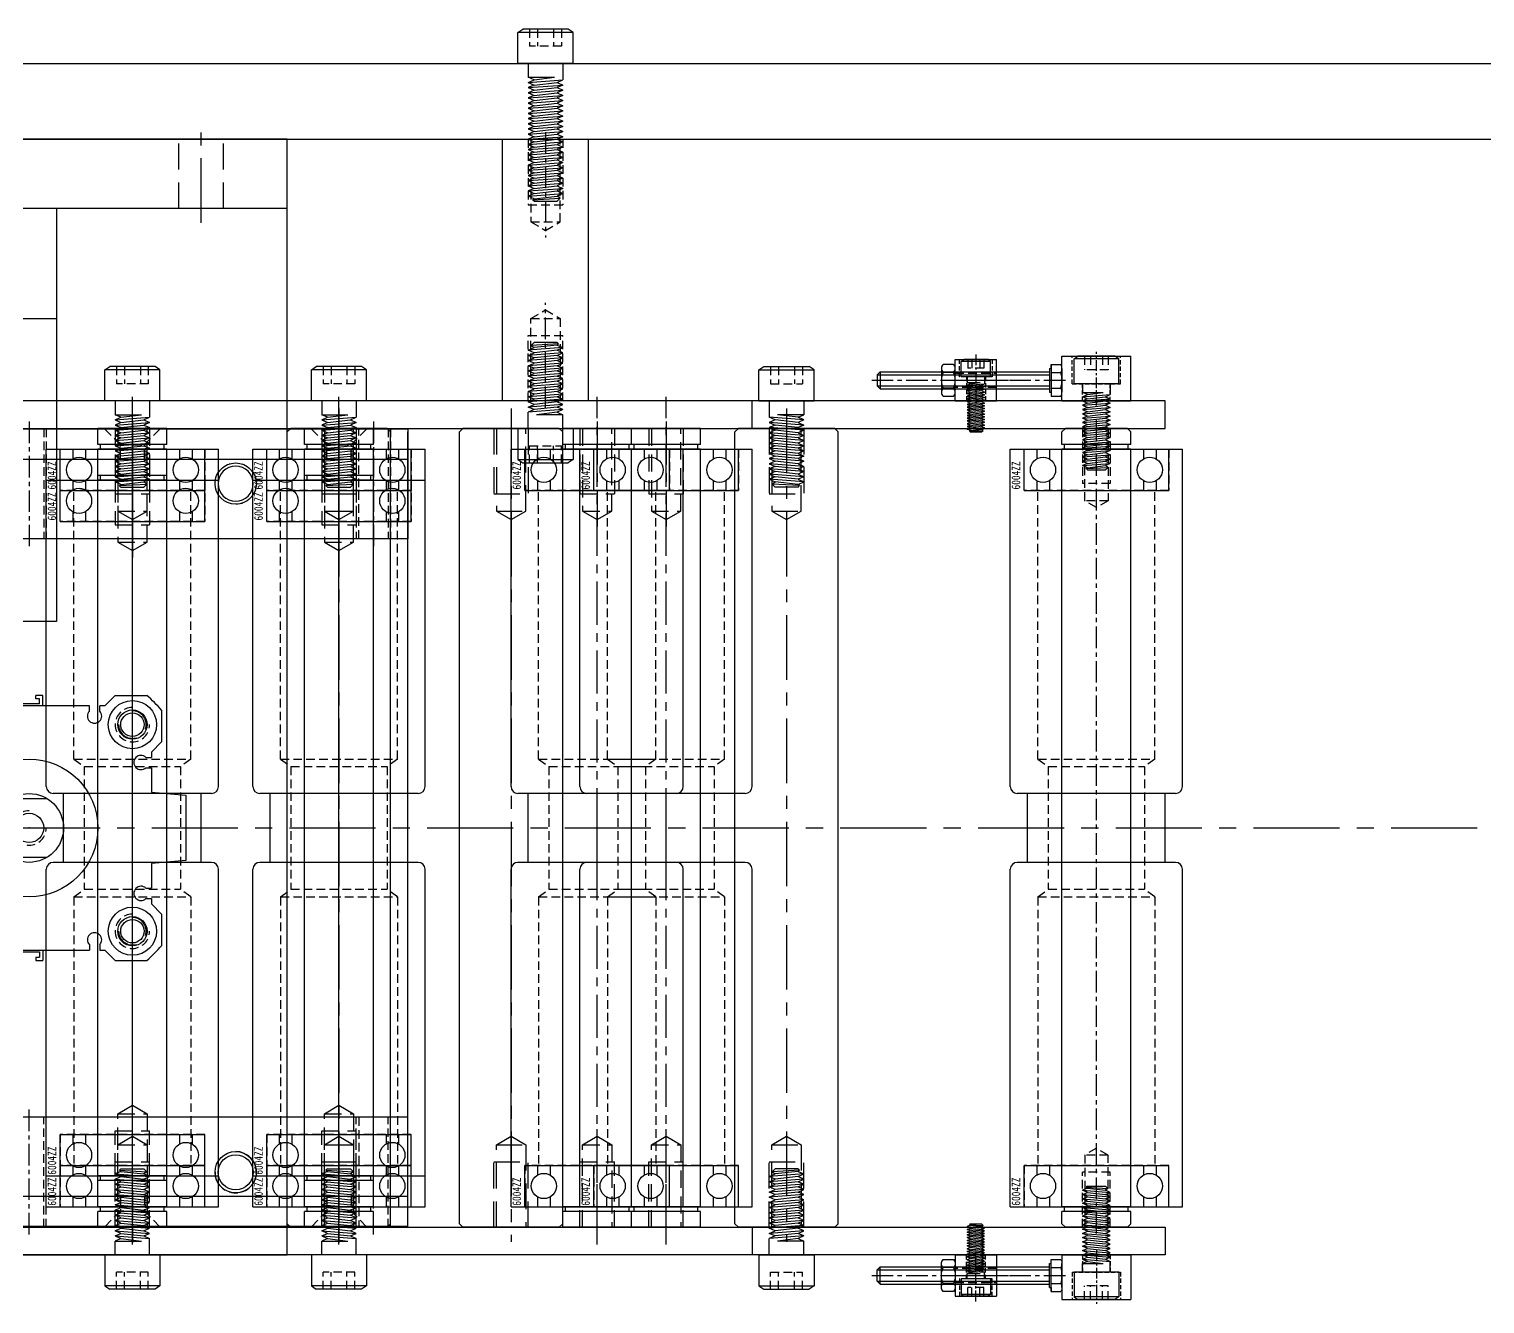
# Model space of a CAD drawing. Extents: x -1323 to 2728, y -2082 to -314.
# Drawn here: x 1441.9 to 1864.7, y -796.8 to -426.5 of the extents above; entities that cross this region are included whole.
import ezdxf

# ---------------------------------------------------------------- set-up
doc = ezdxf.new("R2010")
doc.units = 0
doc.header["$LTSCALE"] = 5
doc.header["$MEASUREMENT"] = 0
doc.linetypes.add('CENTER', pattern=[2, 1.25, -0.25, 0.25, -0.25])
doc.linetypes.add('DASHED', pattern=[0.75, 0.5, -0.25])
for name, color, linetype in [('BLOCK', 5, 'CONTINUOUS'), ('CENTER', 1, 'CENTER'), ('DASHED', 2, 'DASHED'), ('DIM', 1, 'CONTINUOUS'), ('EXHAUST_AIR', 2, 'CONTINUOUS'), ('MAIN', 3, 'CONTINUOUS'), ('TEMP', 150, 'CONTINUOUS'), ('圖層1', 7, 'CONTINUOUS')]:
    doc.layers.add(name, color=color, linetype=linetype)
doc.styles.add('AAA', font='TXT')

# ---------------------------------------------------------------- blocks, each defined once
blk = doc.blocks.new('0504-0')
at = {"layer": 'DASHED', "color": 0}
for p, q in [((-21, -12), (-21, 0)), ((21, 0), (21, -12)), ((21, -12), (-21, -12)), ((-17, -90), (-17, -12)), ((17, -90), (17, -12)), ((-17, -90), (17, -90)), ((-17, -90), (-14, -92.18)), ((-14, -92.18), (14, -92.18)), ((-14, -92.18), (-14, -127.82)), ((17, -90), (14, -92.18)), ((14, -92.18), (14, -127.82)), ((-17, -130), (-14, -127.82)), ((-17, -130), (17, -130)), ((-17, -130), (-17, -208)), ((-14, -127.82), (14, -127.82)), ((17, -130), (14, -127.82)), ((17, -130), (17, -208)), ((21, -208), (-21, -208)), ((-21, -208), (-21, -220)), ((21, -220), (21, -208))]:
    blk.add_line(p, q, dxfattribs=at)
at = {"layer": 'MAIN', "color": 0}
for p, q in [((-25, 0), (25, 0)), ((-25, -98), (-25, 0)), ((25, -98), (25, 0)), ((-20, -120), (-20, -100)), ((20, -120), (20, -100)), ((-25, -220), (-25, -122)), ((25, -220), (25, -122)), ((-25, -220), (25, -220))]:
    blk.add_line(p, q, dxfattribs=at)
for centre, start, end in [((-23, -98), 180, 270), ((23, -98), 270, 0), ((-23, -122), 90, 180), ((23, -122), 360, 90)]:
    blk.add_arc(centre, 2, start, end, dxfattribs=at)
at = {"layer": 'TEMP', "color": 0}
for p, q in [((23, -100), (-23, -100)), ((23, -120), (-23, -120))]:
    blk.add_line(p, q, dxfattribs=at)
blk = doc.blocks.new('0503-0')
at = {"layer": 'MAIN', "color": 0, "linetype": 'CENTER', "ltscale": 2}
for p, q in [((0, -236.97), (0, 9.17)), ((0, 2.04), (0, -28.49)), ((0, -234.04), (0, -203.51))]:
    blk.add_line(p, q, dxfattribs=at)
at = {"layer": 'MAIN', "color": 0, "linetype": 'Continuous', "ltscale": 2}
for p, q in [((10, 0), (-10, 0)), ((10, -4.6), (10, 0)), ((-10, -4.6), (-10, 0)), ((10, -4.6), (-10, -4.6)), ((-10, -226), (-10, -6)), ((10, -6), (-10, -6)), ((-9.25, -6), (-9.25, -4.6)), ((9.25, -6), (9.25, -4.6)), ((10, -226), (10, -6)), ((10, -226), (-10, -226)), ((-10, -232), (-10, -227.4)), ((10, -227.4), (-10, -227.4)), ((-9.25, -227.4), (-9.25, -226)), ((9.25, -227.4), (9.25, -226)), ((10, -232), (10, -227.4)), ((10, -232), (-10, -232))]:
    blk.add_line(p, q, dxfattribs=at)
at = {"layer": 'MAIN', "color": 0, "linetype": 'DASHED', "ltscale": 2}
for p, q in [((-5, 0), (-5, -19)), ((-4.25, 0), (-4.25, -24)), ((4.25, -24), (4.25, 0)), ((5, 0), (5, -19)), ((-5, -19), (5, -19)), ((-4.25, -24), (4.25, -24)), ((-4.25, -24), (0, -26.45)), ((0, -26.45), (4.25, -24)), ((-4.25, -208), (0, -205.55)), ((0, -205.55), (4.25, -208)), ((-4.25, -232), (-4.25, -208)), ((-4.25, -208), (4.25, -208)), ((4.25, -208), (4.25, -232)), ((-5, -232), (-5, -213)), ((-5, -213), (5, -213)), ((5, -232), (5, -213))]:
    blk.add_line(p, q, dxfattribs=at)
blk = doc.blocks.new('6004')
at = {"layer": 'MAIN', "color": 0}
for p, q in [((-0.000049, 21), (11.999951, 21)), ((2.824512, 17.333325), (-0.000049, 17.333325)), ((0, 21), (0, -21)), ((11.999951, 17.333325), (9.175397, 17.333325)), ((11.999951, 21), (11.999951, -21)), ((2.824561, 13.66665), (-0.000049, 13.66665)), ((11.999951, 13.66665), (9.175397, 13.66665)), ((0, 10), (11.999951, 10)), ((0, -10), (11.999951, -10)), ((2.824561, -13.666675), (-0.000049, -13.666675)), ((11.999951, -13.666675), (9.175397, -13.666675)), ((2.824512, -17.333356), (-0.000049, -17.333356)), ((-0.000049, -21), (11.999951, -21)), ((11.999951, -17.333356), (9.175397, -17.333356))]:
    blk.add_line(p, q, dxfattribs=at)
for centre in [(5.999951, 15.5), (5.999951, -15.5)]:
    blk.add_circle(centre, 3.66667, dxfattribs=at)
at = {"layer": 'MAIN', "color": 0, "width": 0.8}
blk.add_text('6004ZZ', height=2.5, dxfattribs=at).set_placement((0.290601, 22.129346))
blk = doc.blocks.new('M10X25A')
at = {"layer": 'BLOCK', "color": 0, "linetype": 'Continuous'}
for p, q in [((-8, 9), (-6.59, 10)), ((8, 9), (-8, 9)), ((-8, 0), (-8, 9)), ((6.59, 10), (-6.59, 10)), ((8, 9), (6.59, 10)), ((8, 0), (8, 9)), ((8, 0), (-8, 0)), ((-5, 0), (-5, -4)), ((5, 0), (5, -4.75)), ((-3.35, -4.75), (-5, -4)), ((-5, -4), (2.6, -4)), ((-3.35, -4.75), (2.6, -4)), ((-5, -5.5), (5, -4.75)), ((-5, -5.5), (-3.35, -4.75)), ((-5, -5.5), (-3.35, -6.25)), ((-5, -7), (5, -6.25)), ((-3.35, -6.25), (-5, -7)), ((-5, -7), (-3.35, -7.75)), ((-5, -8.5), (5, -7.75)), ((-3.35, -7.75), (-5, -8.5)), ((-3.35, -6.25), (3.35, -5.5)), ((-3.35, -7.75), (3.35, -7)), ((3.35, -5.5), (5, -4.75)), ((3.35, -5.5), (5, -6.25)), ((5, -6.25), (3.35, -7)), ((3.35, -7), (5, -7.75)), ((5, -7.75), (3.35, -8.5)), ((-5, -8.5), (-3.35, -9.25)), ((-5, -10), (5, -9.25)), ((-3.35, -9.25), (-5, -10)), ((-5, -10), (-3.35, -10.75)), ((-5, -11.5), (5, -10.75)), ((-3.35, -10.75), (-5, -11.5)), ((-5, -11.5), (-3.35, -12.25)), ((-5, -13), (5, -12.25)), ((-3.35, -12.25), (-5, -13)), ((-3.35, -9.25), (3.35, -8.5)), ((-3.35, -10.75), (3.35, -10)), ((-3.35, -12.25), (3.35, -11.5)), ((3.35, -8.5), (5, -9.25)), ((5, -9.25), (3.35, -10)), ((3.35, -10), (5, -10.75)), ((5, -10.75), (3.35, -11.5)), ((3.35, -11.5), (5, -12.25)), ((5, -12.25), (3.35, -13)), ((-5, -13), (-3.35, -13.75)), ((-5, -14.5), (5, -13.75)), ((-3.35, -13.75), (-5, -14.5)), ((-5, -14.5), (-3.35, -15.25)), ((-5, -16), (5, -15.25)), ((-3.35, -15.25), (-5, -16)), ((-5, -16), (-3.35, -16.75)), ((-3.35, -16.75), (-5, -17.5)), ((-5, -17.5), (5, -16.75)), ((-3.35, -13.75), (3.35, -13)), ((-3.35, -15.25), (3.35, -14.5)), ((-3.35, -16.75), (3.35, -16)), ((3.35, -13), (5, -13.75)), ((5, -13.75), (3.35, -14.5)), ((3.35, -14.5), (5, -15.25)), ((5, -15.25), (3.35, -16)), ((3.35, -16), (5, -16.75)), ((5, -16.75), (3.35, -17.5)), ((-5, -17.5), (-3.35, -18.25)), ((-5, -19), (5, -18.25)), ((-3.35, -18.25), (-5, -19)), ((-5, -19), (-3.35, -19.75)), ((-5, -20.5), (5, -19.75)), ((-3.35, -19.75), (-5, -20.5)), ((-5, -20.5), (-3.35, -21.25)), ((-3.35, -18.25), (3.35, -17.5)), ((-3.35, -19.75), (3.35, -19)), ((-3.35, -21.25), (3.35, -20.5)), ((3.35, -17.5), (5, -18.25)), ((5, -18.25), (3.35, -19)), ((3.35, -19), (5, -19.75)), ((5, -19.75), (3.35, -20.5)), ((3.35, -20.5), (5, -21.25)), ((-5, -22), (5, -21.25)), ((-3.35, -21.25), (-5, -22)), ((-5, -22), (-3.35, -22.75)), ((-5, -23.5), (5, -22.75)), ((-3.35, -22.75), (-5, -23.5)), ((-3.35, -24.25), (-5, -23.5)), ((-3.78, -24.57), (4.2, -24.14)), ((-3.78, -24.57), (-3.35, -24.25)), ((-3.35, -25), (-3.78, -24.57)), ((-3.35, -22.75), (3.35, -22)), ((-3.35, -24.25), (3.35, -23.5)), ((-3.35, -25), (3.35, -25)), ((5, -21.25), (3.35, -22)), ((3.35, -22), (5, -22.75)), ((5, -22.75), (3.35, -23.5)), ((4.2, -24.14), (3.35, -23.5)), ((3.35, -25), (4.2, -24.14))]:
    blk.add_line(p, q, dxfattribs=at)
at = {"layer": 'BLOCK', "color": 0, "linetype": 'DASHED'}
for p, q in [((-4.62, 10), (-4.62, 5)), ((-2.31, 10), (-2.31, 5)), ((2.31, 10), (2.31, 5)), ((4.62, 10), (4.62, 5)), ((4.62, 5), (-4.62, 5))]:
    blk.add_line(p, q, dxfattribs=at)
blk = doc.blocks.new('SL6-071-0')
at = {"layer": 'MAIN', "color": 8}
for name, p in [('M10X25A', (0, 8)), ('0503-0', (0, 0))]:
    blk.add_blockref(name, p, dxfattribs=at)
at = {"layer": 'MAIN', "color": 4}
blk.add_blockref('0504-0', (0, -6), dxfattribs=at)
at = {"layer": 'MAIN', "color": 8, "rotation": 90}
for p in [(0, -17.999951), (0, -225.999951)]:
    blk.add_blockref('6004', p, dxfattribs=at)
at = {"layer": 'MAIN', "color": 8, "xscale": -1, "rotation": 180}
blk.add_blockref('M10X25A', (0, -240), dxfattribs=at)
blk = doc.blocks.new('0509-0')
at = {"layer": 'DASHED', "color": 0, "ltscale": 3}
for p, q in [((-5, 0), (-5, -19)), ((-4.25, 0), (-4.25, -24)), ((4.249951, -24), (4.25, 0)), ((5, 0), (5, -19)), ((-5, -19), (5, -19)), ((-4.25, -24), (0.000012, -26.453711)), ((-4.25, -24), (4.249951, -24)), ((0.000012, -26.453711), (4.249951, -24)), ((-4.25, -208), (0.000012, -205.546289)), ((0.000012, -205.546289), (4.249951, -208)), ((-4.25, -208), (4.249951, -208)), ((-4.25, -232), (-4.25, -208)), ((4.249951, -208), (4.25, -232)), ((-5, -213), (5, -213)), ((-5, -232), (-5, -213)), ((5, -232), (5, -213))]:
    blk.add_line(p, q, dxfattribs=at)
at = {"layer": 'MAIN', "color": 0, "linetype": 'CENTER', "ltscale": 3}
blk.add_line((0, 5.794371), (0, -236.225399), dxfattribs=at)
at = {"layer": 'MAIN', "color": 0, "linetype": 'Continuous', "ltscale": 3}
for p, q in [((-15, -1), (-14, 0)), ((14, 0), (-14, 0)), ((14, 0), (15, -1)), ((-15, -231), (-15, -1)), ((15, -231), (15, -1)), ((-15, -231), (-14, -232)), ((14, -232), (-14, -232)), ((14, -232), (15, -231))]:
    blk.add_line(p, q, dxfattribs=at)
blk = doc.blocks.new('0543-0')
at = {"layer": 'BLOCK', "color": 0, "linetype": 'DASHED'}
for p, q in [((-4, 0), (-4, -16)), ((-3.4, -21), (-3.4, 0)), ((3.400012, 0), (3.400012, -21)), ((4, 0), (4, -16)), ((4, -16), (-4, -16)), ((0.000012, -22.962988), (-3.4, -21)), ((3.400012, -21), (-3.399976, -21)), ((3.400012, -21), (0.000012, -22.962988)), ((0.000012, -209.037012), (-3.4, -211)), ((-3.4, -211), (-3.4, -232)), ((3.400012, -211), (-3.399976, -211)), ((3.400012, -211), (0.000012, -209.037012)), ((3.400012, -232), (3.400012, -211)), ((-4, -232), (-4, -216)), ((4, -216), (-4, -216)), ((4, -232), (4, -216))]:
    blk.add_line(p, q, dxfattribs=at)
at = {"layer": 'MAIN', "color": 0, "linetype": 'Continuous'}
for p, q in [((-10, -1), (-9, 0)), ((9, 0), (-9, 0)), ((9, 0), (10, -1)), ((-10, -4.6), (-10, -1)), ((10, -4.6), (10, -1)), ((10, -4.6), (-10, -4.6)), ((-10, -226), (-10, -6)), ((10, -6), (-10, -6)), ((-9.25, -6), (-9.25, -4.6)), ((9.25, -6), (9.25, -4.6)), ((10, -226), (10, -6)), ((10, -226), (-10, -226)), ((10, -227.4), (-10, -227.4)), ((-10, -231), (-10, -227.4)), ((-9.25, -227.4), (-9.25, -226)), ((9.25, -227.4), (9.25, -226)), ((10, -231), (10, -227.4)), ((-10, -231), (-9, -232)), ((9, -232), (-9, -232)), ((9, -232), (10, -231))]:
    blk.add_line(p, q, dxfattribs=at)
at = {"layer": 'MAIN', "color": 0, "linetype": 'CENTER'}
blk.add_line((0, -233.779061), (0, 3.191298), dxfattribs=at)
blk = doc.blocks.new('M5X50')
at = {"layer": 'BLOCK', "color": 0, "linetype": 'CENTER'}
blk.add_line((0, -51.6), (0, 5.86), dxfattribs=at)
at = {"layer": 'BLOCK', "color": 0, "linetype": 'Continuous'}
for p, q in [((-4.62, 0.5), (-4.62, 3.31)), ((-4.62, 0.5), (4.62, 0.5)), ((-3.45, 0.5), (-4.62, 0.5)), ((-3.46, 3.65), (3.46, 3.65)), ((-3.45, 0), (-3.45, 0.5)), ((-3.45, 0), (3.45, 0)), ((-2.5, -49.12), (-2.5, 0)), ((-2.31, 0.5), (-2.31, 3.31)), ((2.31, 0.5), (2.31, 3.31)), ((2.5, -49.12), (2.5, 0)), ((3.45, 0), (3.45, 0.5)), ((3.45, 0.5), (4.62, 0.5)), ((4.62, 0.5), (4.62, 3.31)), ((-1.62, -50), (-1.62, 0)), ((1.62, -50), (1.62, 0)), ((-2.5, -49.12), (2.5, -49.12)), ((-1.62, -50), (-2.5, -49.12)), ((-1.62, -50), (1.62, -50)), ((1.62, -50), (2.5, -49.12))]:
    blk.add_line(p, q, dxfattribs=at)
for centre, radius, start, end in [((-3.46, 1.52), 2.13, 57.1328, 122.8672), ((0, -4.35), 8, 73.2213, 106.7787), ((3.46, 1.52), 2.13, 57.1328, 122.8672)]:
    blk.add_arc(centre, radius, start, end, dxfattribs=at)
blk = doc.blocks.new('0216-2')
at = {"layer": 'BLOCK', "color": 0, "linetype": 'DASHED'}
for p, q in [((-6, 8.5), (6, 8.5)), ((6, 8.05), (-6, 8.05)), ((-6, 3.95), (6, 3.95)), ((-6, 3.5), (6, 3.5))]:
    blk.add_line(p, q, dxfattribs=at)
at = {"layer": 'BLOCK', "color": 0, "linetype": 'CENTER'}
blk.add_line((-9, 6), (9.45, 6), dxfattribs=at)
at = {"layer": 'CENTER', "color": 0, "linetype": 'CENTER', "ltscale": 0.5}
blk.add_line((0, -1.51), (0, 13.49), dxfattribs=at)
at = {"layer": 'DASHED', "color": 0, "ltscale": 0.5}
for p, q in [((-2.75, 5), (-2.75, 12)), ((2.75, 5), (2.75, 12))]:
    blk.add_line(p, q, dxfattribs=at)
blk.add_lwpolyline([(4.75, 0), (4.75, 5), (-4.75, 5), (-4.75, 0)], dxfattribs=at)
at = {"layer": 'MAIN', "color": 0, "ltscale": 0.5}
for p, q in [((-6, 12), (6, 12)), ((-6, 12), (-6, 0)), ((6, 12), (6, 0)), ((-6, 0), (6, 0))]:
    blk.add_line(p, q, dxfattribs=at)
blk = doc.blocks.new('NUT5-0')
at = {"layer": 'EXHAUST_AIR', "color": 7}
for p, q in [((3.5, 4.62), (0.5, 4.62)), ((0, 3.46), (0, -3.46)), ((0.5, 2.31), (3.5, 2.31)), ((4, -3.46), (4, 3.46)), ((0.5, -2.31), (3.5, -2.31)), ((0.5, -4.62), (3.5, -4.62))]:
    blk.add_line(p, q, dxfattribs=at)
for centre, radius, start, end in [((1.58, 3.46), 1.58, 133.1735, 226.8263), ((2.42, 3.46), 1.58, 313.1737, 46.8265), ((5.58, 0), 5.58, 155.5673, 204.4327), ((-1.58, 0), 5.58, 335.5673, 24.4327), ((1.58, -3.46), 1.58, 133.1735, 226.8265), ((2.42, -3.46), 1.58, 313.1735, 46.8265)]:
    blk.add_arc(centre, radius, start, end, dxfattribs=at)
blk = doc.blocks.new('M5X16A')
at = {"layer": 'MAIN', "color": 0, "linetype": 'Continuous'}
for p, q in [((-4.25, 4.5), (-3.54, 5)), ((4.25, 4.5), (-4.25, 4.5)), ((-4.25, 0), (-4.25, 4.5)), ((3.54, 5), (-3.54, 5)), ((4.25, 4.5), (3.54, 5)), ((4.25, 0), (4.25, 4.5)), ((4.25, 0), (-4.25, 0)), ((-2.5, 0), (-2.5, -1.6)), ((2.5, 0), (2.5, -2)), ((-2.5, -1.6), (1.22, -1.6)), ((-1.62, -2), (-2.5, -1.6)), ((-2.5, -2.4), (2.5, -2)), ((-2.5, -2.4), (-1.62, -2)), ((-2.5, -2.4), (-1.62, -2.8)), ((-2.5, -3.2), (2.5, -2.8)), ((-1.62, -2.8), (-2.5, -3.2)), ((-2.5, -3.2), (-1.62, -3.6)), ((-2.5, -4), (2.5, -3.6)), ((-1.62, -3.6), (-2.5, -4)), ((-2.5, -4), (-1.62, -4.4)), ((-1.62, -2), (1.22, -1.6)), ((-1.62, -2.8), (1.62, -2.4)), ((-1.62, -3.6), (1.62, -3.2)), ((-1.62, -4.4), (1.62, -4)), ((1.62, -2.4), (2.5, -2)), ((1.62, -2.4), (2.5, -2.8)), ((2.5, -2.8), (1.62, -3.2)), ((1.62, -3.2), (2.5, -3.6)), ((2.5, -3.6), (1.62, -4)), ((1.62, -4), (2.5, -4.4)), ((-2.5, -4.8), (2.5, -4.4)), ((-1.62, -4.4), (-2.5, -4.8)), ((-2.5, -4.8), (-1.62, -5.2)), ((-2.5, -5.6), (2.5, -5.2)), ((-1.62, -5.2), (-2.5, -5.6)), ((-2.5, -5.6), (-1.62, -6)), ((-2.5, -6.4), (2.5, -6)), ((-1.62, -6), (-2.5, -6.4)), ((-2.5, -6.4), (-1.62, -6.8)), ((-2.5, -7.2), (2.5, -6.8)), ((-1.62, -6.8), (-2.5, -7.2)), ((-2.5, -7.2), (-1.62, -7.6)), ((-2.5, -8), (2.5, -7.6)), ((-1.62, -7.6), (-2.5, -8)), ((-2.5, -8), (-1.62, -8.4)), ((-2.5, -8.8), (2.5, -8.4)), ((-1.62, -8.4), (-2.5, -8.8)), ((-1.62, -5.2), (1.62, -4.8)), ((-1.62, -6), (1.62, -5.6)), ((-1.62, -6.8), (1.62, -6.4)), ((-1.62, -7.6), (1.62, -7.2)), ((-1.62, -8.4), (1.62, -8)), ((2.5, -4.4), (1.62, -4.8)), ((1.62, -4.8), (2.5, -5.2)), ((2.5, -5.2), (1.62, -5.6)), ((1.62, -5.6), (2.5, -6)), ((2.5, -6), (1.62, -6.4)), ((1.62, -6.4), (2.5, -6.8)), ((2.5, -6.8), (1.62, -7.2)), ((1.62, -7.2), (2.5, -7.6)), ((2.5, -7.6), (1.62, -8)), ((1.62, -8), (2.5, -8.4)), ((2.5, -8.4), (1.62, -8.8)), ((-2.5, -8.8), (-1.62, -9.2)), ((-2.5, -9.6), (2.5, -9.2)), ((-1.62, -9.2), (-2.5, -9.6)), ((-2.5, -9.6), (-1.62, -10)), ((-2.5, -10.4), (2.5, -10)), ((-1.62, -10), (-2.5, -10.4)), ((-2.5, -10.4), (-1.62, -10.8)), ((-2.5, -11.2), (2.5, -10.8)), ((-1.62, -10.8), (-2.5, -11.2)), ((-2.5, -11.2), (-1.62, -11.6)), ((-2.5, -12), (2.5, -11.6)), ((-1.62, -11.6), (-2.5, -12)), ((-2.5, -12), (-1.62, -12.4)), ((-2.5, -12.8), (2.5, -12.4)), ((-1.62, -12.4), (-2.5, -12.8)), ((-1.62, -9.2), (1.62, -8.8)), ((-1.62, -10), (1.62, -9.6)), ((-1.62, -10.8), (1.62, -10.4)), ((-1.62, -11.6), (1.62, -11.2)), ((-1.62, -12.4), (1.62, -12)), ((1.62, -8.8), (2.5, -9.2)), ((2.5, -9.2), (1.62, -9.6)), ((1.62, -9.6), (2.5, -10)), ((2.5, -10), (1.62, -10.4)), ((1.62, -10.4), (2.5, -10.8)), ((2.5, -10.8), (1.62, -11.2)), ((1.62, -11.2), (2.5, -11.6)), ((2.5, -11.6), (1.62, -12)), ((1.62, -12), (2.5, -12.4)), ((2.5, -12.4), (1.62, -12.8)), ((-2.5, -12.8), (-1.62, -13.2)), ((-2.5, -13.6), (2.5, -13.2)), ((-1.62, -13.2), (-2.5, -13.6)), ((-2.5, -13.6), (-1.62, -14)), ((-2.5, -14.4), (2.5, -14)), ((-1.62, -14), (-2.5, -14.4)), ((-2.5, -14.4), (-1.62, -14.8)), ((-2.5, -15.2), (2.5, -14.8)), ((-1.62, -14.8), (-2.5, -15.2)), ((-1.62, -15.6), (-2.5, -15.2)), ((-1.85, -15.77), (2.08, -15.54)), ((-1.85, -15.77), (-1.62, -15.6)), ((-1.62, -16), (-1.85, -15.77)), ((-1.62, -13.2), (1.62, -12.8)), ((-1.62, -14), (1.62, -13.6)), ((-1.62, -14.8), (1.62, -14.4)), ((-1.62, -15.6), (1.62, -15.2)), ((-1.62, -16), (1.62, -16)), ((1.62, -12.8), (2.5, -13.2)), ((2.5, -13.2), (1.62, -13.6)), ((1.62, -13.6), (2.5, -14)), ((2.5, -14), (1.62, -14.4)), ((1.62, -14.4), (2.5, -14.8)), ((2.5, -14.8), (1.62, -15.2)), ((2.08, -15.54), (1.62, -15.2)), ((1.62, -16), (2.08, -15.54))]:
    blk.add_line(p, q, dxfattribs=at)
at = {"layer": 'MAIN', "color": 0, "linetype": 'DASHED'}
for p, q in [((-2.31, 5), (-2.31, 2.5)), ((-1.15, 5), (-1.15, 2.5)), ((1.15, 5), (1.15, 2.5)), ((2.31, 5), (2.31, 2.5)), ((2.31, 2.5), (-2.31, 2.5))]:
    blk.add_line(p, q, dxfattribs=at)
blk = doc.blocks.new('0218-1')
at = {"layer": 'CENTER', "color": 0, "ltscale": 0.5}
blk.add_line((0, -1.27), (0, 14.23), dxfattribs=at)
at = {"layer": 'DASHED', "color": 0, "ltscale": 0.5}
for p, q in [((-7, 5), (-7, 13)), ((7, 5), (7, 13)), ((-7, 5), (7, 5)), ((-4, 0), (-4, 5)), ((4, 0), (4, 5))]:
    blk.add_line(p, q, dxfattribs=at)
at = {"layer": 'MAIN', "color": 0, "ltscale": 0.5}
for p, q in [((-10, 13), (10, 13)), ((-10, 0), (-10, 13)), ((10, 0), (10, 13)), ((-10, 0), (10, 0))]:
    blk.add_line(p, q, dxfattribs=at)
blk = doc.blocks.new('M8X25A')
at = {"layer": 'BLOCK', "color": 0, "linetype": 'Continuous'}
for p, q in [((-6.5, 7.2), (-5.37, 8)), ((6.5, 7.2), (-6.5, 7.2)), ((-6.5, 0), (-6.5, 7.2)), ((5.37, 8), (-5.37, 8)), ((6.5, 7.2), (5.37, 8)), ((6.5, 0), (6.5, 7.2)), ((6.5, 0), (-6.5, 0)), ((-4, 0), (-4, -2.5)), ((4, 0), (4, -3.12)), ((-4, -2.5), (2, -2.5)), ((-2.63, -3.12), (-4, -2.5)), ((-4, -3.75), (4, -3.12)), ((-4, -3.75), (-2.63, -3.12)), ((-4, -3.75), (-2.63, -4.38)), ((-2.63, -3.12), (2, -2.5)), ((-2.63, -4.38), (2.62, -3.75)), ((2.62, -3.75), (4, -3.12)), ((2.62, -3.75), (4, -4.38)), ((-4, -5), (4, -4.38)), ((-2.63, -4.38), (-4, -5)), ((-4, -5), (-2.63, -5.62)), ((-4, -6.25), (4, -5.62)), ((-2.63, -5.62), (-4, -6.25)), ((-4, -6.25), (-2.63, -6.88)), ((-4, -7.5), (4, -6.88)), ((-2.63, -6.88), (-4, -7.5)), ((-4, -7.5), (-2.63, -8.12)), ((-4, -8.75), (4, -8.12)), ((-2.63, -8.12), (-4, -8.75)), ((-2.63, -5.62), (2.62, -5)), ((-2.63, -6.88), (2.62, -6.25)), ((-2.63, -8.12), (2.62, -7.5)), ((4, -4.38), (2.62, -5)), ((2.62, -5), (4, -5.62)), ((4, -5.62), (2.62, -6.25)), ((2.62, -6.25), (4, -6.88)), ((4, -6.88), (2.62, -7.5)), ((2.62, -7.5), (4, -8.12)), ((4, -8.12), (2.62, -8.75)), ((-4, -8.75), (-2.63, -9.38)), ((-4, -10), (4, -9.38)), ((-2.63, -9.38), (-4, -10)), ((-4, -10), (-2.63, -10.62)), ((-4, -11.25), (4, -10.62)), ((-2.63, -10.62), (-4, -11.25)), ((-4, -11.25), (-2.63, -11.88)), ((-4, -12.5), (4, -11.88)), ((-2.63, -11.88), (-4, -12.5)), ((-4, -12.5), (-2.63, -13.12)), ((-2.63, -9.38), (2.62, -8.75)), ((-2.63, -10.62), (2.62, -10)), ((-2.63, -11.88), (2.62, -11.25)), ((-2.63, -13.12), (2.62, -12.5)), ((2.62, -8.75), (4, -9.38)), ((4, -9.38), (2.62, -10)), ((2.62, -10), (4, -10.62)), ((4, -10.62), (2.62, -11.25)), ((2.62, -11.25), (4, -11.88)), ((4, -11.88), (2.62, -12.5)), ((2.62, -12.5), (4, -13.12)), ((-4, -13.75), (4, -13.12)), ((-2.63, -13.12), (-4, -13.75)), ((-4, -13.75), (-2.63, -14.38)), ((-4, -15), (4, -14.38)), ((-2.63, -14.38), (-4, -15)), ((-4, -15), (-2.63, -15.62)), ((-4, -16.25), (4, -15.62)), ((-2.63, -15.62), (-4, -16.25)), ((-4, -16.25), (-2.63, -16.88)), ((-4, -17.5), (4, -16.88)), ((-2.63, -16.88), (-4, -17.5)), ((-2.63, -14.38), (2.62, -13.75)), ((-2.63, -15.62), (2.62, -15)), ((-2.63, -16.88), (2.62, -16.25)), ((4, -13.12), (2.62, -13.75)), ((2.62, -13.75), (4, -14.38)), ((4, -14.38), (2.62, -15)), ((2.62, -15), (4, -15.62)), ((4, -15.62), (2.62, -16.25)), ((2.62, -16.25), (4, -16.88)), ((4, -16.88), (2.62, -17.5)), ((-4, -17.5), (-2.63, -18.12)), ((-4, -18.75), (4, -18.12)), ((-2.63, -18.12), (-4, -18.75)), ((-4, -18.75), (-2.63, -19.38)), ((-4, -20), (4, -19.38)), ((-2.63, -19.38), (-4, -20)), ((-4, -20), (-2.63, -20.62)), ((-4, -21.25), (4, -20.62)), ((-2.63, -20.62), (-4, -21.25)), ((-2.63, -19.38), (2.62, -18.75)), ((-2.63, -18.12), (2.62, -17.5)), ((-2.63, -20.62), (2.62, -20)), ((2.62, -17.5), (4, -18.12)), ((4, -18.12), (2.62, -18.75)), ((2.62, -18.75), (4, -19.38)), ((4, -19.38), (2.62, -20)), ((2.62, -20), (4, -20.62)), ((4, -20.62), (2.62, -21.25)), ((-4, -21.25), (-2.63, -21.88)), ((-4, -22.5), (4, -21.88)), ((-2.63, -21.88), (-4, -22.5)), ((-4, -22.5), (-2.63, -23.12)), ((-4, -23.75), (4, -23.12)), ((-2.63, -23.12), (-4, -23.75)), ((-2.63, -24.38), (-4, -23.75)), ((-2.98, -24.64), (3.34, -24.29)), ((-2.98, -24.64), (-2.63, -24.38)), ((-2.63, -25), (-2.98, -24.64)), ((-2.63, -23.12), (2.62, -22.5)), ((-2.63, -25), (2.62, -25)), ((-2.63, -21.88), (2.62, -21.25)), ((-2.63, -24.38), (2.62, -23.75)), ((2.62, -21.25), (4, -21.88)), ((4, -21.88), (2.62, -22.5)), ((2.62, -22.5), (4, -23.12)), ((4, -23.12), (2.62, -23.75)), ((3.34, -24.29), (2.62, -23.75)), ((2.62, -25), (3.34, -24.29))]:
    blk.add_line(p, q, dxfattribs=at)
at = {"layer": 'BLOCK', "color": 0, "linetype": 'DASHED'}
for p, q in [((-3.46, 8), (-3.46, 4)), ((-1.73, 8), (-1.73, 4)), ((1.73, 8), (1.73, 4)), ((3.46, 8), (3.46, 4)), ((3.46, 4), (-3.46, 4))]:
    blk.add_line(p, q, dxfattribs=at)
blk = doc.blocks.new('SL6-077-0')
at = {"layer": 'MAIN', "color": 7, "xscale": -1, "rotation": 180}
blk.add_blockref('0216-2', (-15, 136), dxfattribs=at)
at = {"layer": 'MAIN', "color": 8}
for name, p in [('M5X16A', (-15, 131)), ('0218-1', (20, 124)), ('M8X25A', (20, 129))]:
    blk.add_blockref(name, p, dxfattribs=at)
for name, p, rotation in [('M5X50', (6.35, 130), 270), ('NUT5-0', (-21, 130), 180), ('6004', (20, 98), 90), ('6004', (20, -110), 90)]:
    blk.add_blockref(name, p, dxfattribs=dict(at, rotation=rotation))
at = {"layer": 'MAIN', "color": 9}
blk.add_blockref('0543-0', (20, 116), dxfattribs=at)
at = {"layer": 'MAIN', "color": 4}
blk.add_blockref('0504-0', (20, 110), dxfattribs=at)
at = {"layer": 'MAIN', "color": 8, "xscale": -1}
for name, p, rotation in [('M8X25A', (20, -129), 180), ('M5X16A', (-15, -131), 180), ('M5X50', (6.35, -130), 270), ('0218-1', (20, -124), 180)]:
    blk.add_blockref(name, p, dxfattribs=dict(at, rotation=rotation))
at = {"layer": 'MAIN', "color": 7}
blk.add_blockref('0216-2', (-15, -136), dxfattribs=at)
at = {"layer": 'MAIN', "color": 8, "xscale": -1}
blk.add_blockref('NUT5-0', (-21, -130), dxfattribs=at)
blk = doc.blocks.new('0510-2')
at = {"layer": 'CENTER', "color": 0, "linetype": 'CENTER'}
for p, q in [((-78.04, 0), (-47.51, 0)), ((2.04, 0), (-28.49, 0))]:
    blk.add_line(p, q, dxfattribs=at)
at = {"layer": 'DASHED', "color": 0, "linetype": 'DASHED'}
for p, q in [((-76, 5), (-57, 5)), ((-76, 4.25), (-52, 4.25)), ((-57, 5), (-57, -5)), ((-52, 4.25), (-52, -4.25)), ((-52, 4.25), (-49.55, 0)), ((-24, 4.25), (-26.45, 0)), ((0, 4.25), (-24, 4.25)), ((-24, 4.25), (-24, -4.25)), ((0, 5), (-19, 5)), ((-19, 5), (-19, -5)), ((-49.55, 0), (-52, -4.25)), ((-26.45, 0), (-24, -4.25)), ((-52, -4.25), (-76, -4.25)), ((-76, -5), (-57, -5)), ((-24, -4.25), (0, -4.25)), ((0, -5), (-19, -5))]:
    blk.add_line(p, q, dxfattribs=at)
at = {"layer": 'MAIN', "color": 0}
for p, q in [((-76, 12.5), (0, 12.5)), ((-76, -12.5), (-76, 12.5)), ((0, 12.5), (0, -12.5)), ((-76, -12.5), (0, -12.5))]:
    blk.add_line(p, q, dxfattribs=at)
blk = doc.blocks.new('M10X40A')
at = {"layer": 'MAIN', "color": 0, "linetype": 'Continuous'}
for p, q in [((-8, 9), (-6.59, 10)), ((-8, 0), (-8, 9)), ((8, 9), (-8, 9)), ((6.59, 10), (-6.59, 10)), ((8, 9), (6.59, 10)), ((8, 0), (8, 9)), ((8, 0), (-8, 0)), ((-5, 0), (-5, -4)), ((5, 0), (5, -4.75)), ((-5, -4), (2.6, -4)), ((-3.35, -4.75), (-5, -4)), ((-3.35, -4.75), (2.6, -4)), ((-5, -5.5), (5, -4.75)), ((-5, -5.5), (-3.35, -4.75)), ((-5, -5.5), (-3.35, -6.25)), ((-5, -7), (5, -6.25)), ((-3.35, -6.25), (-5, -7)), ((-5, -7), (-3.35, -7.75)), ((-5, -8.5), (5, -7.75)), ((-3.35, -7.75), (-5, -8.5)), ((-3.35, -6.25), (3.35, -5.5)), ((-3.35, -7.75), (3.35, -7)), ((3.35, -5.5), (5, -4.75)), ((3.35, -5.5), (5, -6.25)), ((5, -6.25), (3.35, -7)), ((3.35, -7), (5, -7.75)), ((5, -7.75), (3.35, -8.5)), ((-5, -8.5), (-3.35, -9.25)), ((-5, -10), (5, -9.25)), ((-3.35, -9.25), (-5, -10)), ((-5, -10), (-3.35, -10.75)), ((-5, -11.5), (5, -10.75)), ((-3.35, -10.75), (-5, -11.5)), ((-5, -11.5), (-3.35, -12.25)), ((-5, -13), (5, -12.25)), ((-3.35, -12.25), (-5, -13)), ((-3.35, -9.25), (3.35, -8.5)), ((-3.35, -10.75), (3.35, -10)), ((-3.35, -12.25), (3.35, -11.5)), ((3.35, -8.5), (5, -9.25)), ((5, -9.25), (3.35, -10)), ((3.35, -10), (5, -10.75)), ((5, -10.75), (3.35, -11.5)), ((3.35, -11.5), (5, -12.25)), ((5, -12.25), (3.35, -13)), ((-5, -13), (-3.35, -13.75)), ((-5, -14.5), (5, -13.75)), ((-3.35, -13.75), (-5, -14.5)), ((-5, -14.5), (-3.35, -15.25)), ((-5, -16), (5, -15.25)), ((-3.35, -15.25), (-5, -16)), ((-5, -16), (-3.35, -16.75)), ((-5, -17.5), (5, -16.75)), ((-3.35, -16.75), (-5, -17.5)), ((-3.35, -13.75), (3.35, -13)), ((-3.35, -15.25), (3.35, -14.5)), ((-3.35, -16.75), (3.35, -16)), ((3.35, -13), (5, -13.75)), ((5, -13.75), (3.35, -14.5)), ((3.35, -14.5), (5, -15.25)), ((5, -15.25), (3.35, -16)), ((3.35, -16), (5, -16.75)), ((5, -16.75), (3.35, -17.5)), ((-5, -17.5), (-3.35, -18.25)), ((-5, -19), (5, -18.25)), ((-3.35, -18.25), (-5, -19)), ((-5, -19), (-3.35, -19.75)), ((-5, -20.5), (5, -19.75)), ((-3.35, -19.75), (-5, -20.5)), ((-5, -20.5), (-3.35, -21.25)), ((-3.35, -18.25), (3.35, -17.5)), ((-3.35, -19.75), (3.35, -19)), ((-3.35, -21.25), (3.35, -20.5)), ((3.35, -17.5), (5, -18.25)), ((5, -18.25), (3.35, -19)), ((3.35, -19), (5, -19.75)), ((5, -19.75), (3.35, -20.5)), ((3.35, -20.5), (5, -21.25)), ((-5, -22), (5, -21.25)), ((-3.35, -21.25), (-5, -22)), ((-5, -22), (-3.35, -22.75)), ((-5, -23.5), (5, -22.75)), ((-3.35, -22.75), (-5, -23.5)), ((-5, -23.5), (-3.35, -24.25)), ((-5, -25), (5, -24.25)), ((-3.35, -24.25), (-5, -25)), ((-5, -25), (-3.35, -25.75)), ((-3.35, -22.75), (3.35, -22)), ((-3.35, -24.25), (3.35, -23.5)), ((-3.35, -25.75), (3.35, -25)), ((5, -21.25), (3.35, -22)), ((3.35, -22), (5, -22.75)), ((5, -22.75), (3.35, -23.5)), ((3.35, -23.5), (5, -24.25)), ((5, -24.25), (3.35, -25)), ((3.35, -25), (5, -25.75)), ((-5, -26.5), (5, -25.75)), ((-3.35, -25.75), (-5, -26.5)), ((-5, -26.5), (-3.35, -27.25)), ((-5, -28), (5, -27.25)), ((-3.35, -27.25), (-5, -28)), ((-5, -28), (-3.35, -28.75)), ((-5, -29.5), (5, -28.75)), ((-3.35, -28.75), (-5, -29.5)), ((-5, -29.5), (-3.35, -30.25)), ((-3.35, -27.25), (3.35, -26.5)), ((-3.35, -28.75), (3.35, -28)), ((-3.35, -30.25), (3.35, -29.5)), ((5, -25.75), (3.35, -26.5)), ((3.35, -26.5), (5, -27.25)), ((5, -27.25), (3.35, -28)), ((3.35, -28), (5, -28.75)), ((5, -28.75), (3.35, -29.5)), ((3.35, -29.5), (5, -30.25)), ((-5, -31), (5, -30.25)), ((-3.35, -30.25), (-5, -31)), ((-5, -31), (-3.35, -31.75)), ((-5, -32.5), (5, -31.75)), ((-3.35, -31.75), (-5, -32.5)), ((-5, -32.5), (-3.35, -33.25)), ((-5, -34), (5, -33.25)), ((-3.35, -33.25), (-5, -34)), ((-3.35, -31.75), (3.35, -31)), ((-3.35, -33.25), (3.35, -32.5)), ((5, -30.25), (3.35, -31)), ((3.35, -31), (5, -31.75)), ((5, -31.75), (3.35, -32.5)), ((3.35, -32.5), (5, -33.25)), ((5, -33.25), (3.35, -34)), ((-5, -34), (-3.35, -34.75)), ((-5, -35.5), (5, -34.75)), ((-3.35, -34.75), (-5, -35.5)), ((-5, -35.5), (-3.35, -36.25)), ((-5, -37), (5, -36.25)), ((-3.35, -36.25), (-5, -37)), ((-5, -37), (-3.35, -37.75)), ((-5, -38.5), (5, -37.75)), ((-3.35, -37.75), (-5, -38.5)), ((-3.35, -34.75), (3.35, -34)), ((-3.35, -36.25), (3.35, -35.5)), ((-3.35, -37.75), (3.35, -37)), ((3.35, -34), (5, -34.75)), ((5, -34.75), (3.35, -35.5)), ((3.35, -35.5), (5, -36.25)), ((5, -36.25), (3.35, -37)), ((3.35, -37), (5, -37.75)), ((5, -37.75), (3.35, -38.5)), ((-3.35, -39.25), (-5, -38.5)), ((-3.78, -39.57), (4.2, -39.14)), ((-3.78, -39.57), (-3.35, -39.25)), ((-3.35, -40), (-3.78, -39.57)), ((-3.35, -39.25), (3.35, -38.5)), ((-3.35, -40), (3.35, -40)), ((4.2, -39.14), (3.35, -38.5)), ((3.35, -40), (4.2, -39.14))]:
    blk.add_line(p, q, dxfattribs=at)
at = {"layer": 'MAIN', "color": 0, "linetype": 'DASHED'}
for p, q in [((-4.62, 10), (-4.62, 5)), ((-2.31, 10), (-2.31, 5)), ((2.31, 10), (2.31, 5)), ((4.62, 10), (4.62, 5)), ((4.62, 5), (-4.62, 5))]:
    blk.add_line(p, q, dxfattribs=at)
blk = doc.blocks.new('SL6-034-1')
at = {"layer": 'MAIN'}
for points in [[(190, -76), (190, -84), (690, -84), (690, -76)], [(190, -324), (190, -316), (690, -316), (690, -324)]]:
    blk.add_lwpolyline(points, close=True, dxfattribs=at)
at = {"layer": 'DIM', "color": 1}
for p in [(390, -84), (450, -84)]:
    blk.add_blockref('SL6-071-0', p, dxfattribs=at)
at = {"layer": 'MAIN', "color": 8}
for name, p in [('M10X40A', (510, 22)), ('SL6-077-0', (650, -200))]:
    blk.add_blockref(name, p, dxfattribs=at)
at = {"layer": 'MAIN', "color": 4, "rotation": 90}
blk.add_blockref('0510-2', (510, 0), dxfattribs=at)
at = {"layer": 'MAIN', "color": 8, "rotation": 180}
for p in [(510, -84), (580, -324)]:
    blk.add_blockref('M10X25A', p, dxfattribs=at)
at = {"layer": 'MAIN', "color": 8, "xscale": -1}
blk.add_blockref('M10X25A', (580, -76), dxfattribs=at)
at = {"layer": 'MAIN', "color": 5}
for p in [(450, -84), (580, -84)]:
    blk.add_blockref('0509-0', p, dxfattribs=at)
blk = doc.blocks.new('0501-0')
at = {"layer": 'MAIN', "color": 0, "linetype": 'CENTER', "ltscale": 2}
for p, q in [((0, -4.97), (0, 223.17)), ((0, 216.04), (0, 185.51)), ((0, -2.04), (0, 28.49))]:
    blk.add_line(p, q, dxfattribs=at)
at = {"layer": 'MAIN', "color": 0, "linetype": 'Continuous', "ltscale": 2}
for p, q in [((10, 214), (-10, 214)), ((-10, 209.4), (-10, 214)), ((10, 209.4), (10, 214)), ((10, 209.4), (-10, 209.4)), ((-10, 6), (-10, 208)), ((10, 208), (-10, 208)), ((-9.25, 208), (-9.25, 209.4)), ((9.25, 208), (9.25, 209.4)), ((10, 6), (10, 208)), ((10, 6), (-10, 6)), ((10, 4.6), (-10, 4.6)), ((-10, 0), (-10, 4.6)), ((-9.25, 4.6), (-9.25, 6)), ((9.25, 4.6), (9.25, 6)), ((10, 0), (10, 4.6)), ((10, 0), (-10, 0))]:
    blk.add_line(p, q, dxfattribs=at)
at = {"layer": 'MAIN', "color": 0, "linetype": 'DASHED', "ltscale": 2}
for p, q in [((-5, 214), (-5, 195)), ((-4.25, 214), (-4.25, 190)), ((4.25, 190), (4.25, 214)), ((5, 214), (5, 195)), ((-5, 195), (5, 195)), ((-4.25, 190), (4.25, 190)), ((-4.25, 190), (0, 187.55)), ((0, 187.55), (4.25, 190)), ((-4.25, 24), (0, 26.45)), ((0, 26.45), (4.25, 24)), ((-4.25, 0), (-4.25, 24)), ((-4.25, 24), (4.25, 24)), ((4.25, 24), (4.25, 0)), ((-5, 0), (-5, 19)), ((-5, 19), (5, 19)), ((5, 0), (5, 19))]:
    blk.add_line(p, q, dxfattribs=at)
blk = doc.blocks.new('0502-0')
at = {"layer": 'DASHED', "color": 0}
for p, q in [((-21, -31), (-21, -19)), ((21, -19), (21, -31)), ((21, -31), (-21, -31)), ((-17, -100), (-17, -31)), ((17, -100), (17, -31)), ((-17, -100), (-14, -102.18)), ((-17, -100), (17, -100)), ((17, -100), (14, -102.18)), ((-14, -102.18), (-14, -137.82)), ((-14, -102.18), (14, -102.18)), ((14, -102.18), (14, -137.82)), ((-17, -140), (-14, -137.82)), ((-14, -137.82), (14, -137.82)), ((17, -140), (14, -137.82)), ((-17, -140), (-17, -209)), ((-17, -140), (17, -140)), ((17, -140), (17, -209)), ((-21, -209), (-21, -221)), ((21, -209), (-21, -209)), ((21, -221), (21, -209))]:
    blk.add_line(p, q, dxfattribs=at)
at = {"layer": 'MAIN', "color": 0}
for p, q in [((-25, -108), (-25, -19)), ((-25, -19), (25, -19)), ((25, -108), (25, -19)), ((-20, -130), (-20, -110)), ((20, -130), (20, -110)), ((-25, -221), (-25, -132)), ((25, -221), (25, -132)), ((-25, -221), (25, -221))]:
    blk.add_line(p, q, dxfattribs=at)
for centre, start, end in [((-23, -108), 180, 270), ((23, -108), 270, 0), ((-23, -132), 90, 180), ((23, -132), 360, 90)]:
    blk.add_arc(centre, 2, start, end, dxfattribs=at)
at = {"layer": 'TEMP', "color": 0}
for p, q in [((23, -110), (-23, -110)), ((23, -130), (-23, -130))]:
    blk.add_line(p, q, dxfattribs=at)
blk = doc.blocks.new('0507-0')
at = {"layer": 'BLOCK', "color": 0, "linetype": 'Continuous', "ltscale": 3}
for centre in [(45, -170), (105, -170), (45, -230), (105, -230)]:
    blk.add_circle(centre, 3.4, dxfattribs=at)
at = {"layer": 'BLOCK', "color": 0, "linetype": 'DASHED', "ltscale": 3}
for centre in [(45, -170), (105, -170), (45, -230), (105, -230)]:
    blk.add_arc(centre, 4, 180, 90, dxfattribs=at)
at = {"layer": 'CENTER', "color": 0, "ltscale": 3}
for p, q in [((25, -24.27), (25, 3.02)), ((125, -24.27), (125, 3.02))]:
    blk.add_line(p, q, dxfattribs=at)
at = {"layer": 'DASHED', "color": 0, "ltscale": 3}
for p, q in [((18.5, -20), (18.5, 0)), ((31.5, -20), (31.5, 0)), ((118.5, -20), (118.5, 0)), ((131.5, -20), (131.5, 0))]:
    blk.add_line(p, q, dxfattribs=at)
at = {"layer": 'MAIN', "color": 0, "ltscale": 3}
for p, q in [((0, -324), (0, 0)), ((150, 0), (0, 0)), ((150, -324), (150, 0)), ((0, -20), (150, -20)), ((67, -20), (67, -140)), ((83, -20), (83, -140)), ((83, -52.19), (67, -52.19)), ((83, -140), (67, -140)), ((0, -324), (150, -324))]:
    blk.add_line(p, q, dxfattribs=at)
for centre, radius in [((15, -100), 6), ((135, -100), 6), ((75, -200), 20), ((15, -300), 6), ((135, -300), 6)]:
    blk.add_circle(centre, radius, dxfattribs=at)
blk = doc.blocks.new('CQ2B63-20DM-0')
at = {"layer": 'MAIN', "color": 0, "linetype": 'Continuous'}
for p, q in [((-10.375, 35.5), (-9.5, 45.5)), ((-9.5, 45.5), (9.5, 45.5)), ((9.5, 45.5), (10.375, 35.5)), ((-34.205, 38.5), (-25, 38.5)), ((-25, 38.5), (-22, 35.5)), ((22, 35.5), (25, 38.5)), ((25, 38.5), (34.205, 38.5)), ((-38.5, 25), (-38.5, 34.205)), ((-22, 35.5), (-20.5, 35.5)), ((-20.5, 33.934), (-20.5, 35.5)), ((-17.5, 35.5), (-10.375, 35.5)), ((-17.5, 33.934), (-17.5, 35.5)), ((10.375, 35.5), (17.5, 35.5)), ((17.5, 33.934), (17.5, 35.5)), ((20.5, 35.5), (22, 35.5)), ((20.5, 33.934), (20.5, 35.5)), ((38.5, 25), (38.5, 34.205)), ((-35.5, 22), (-38.5, 25)), ((-35.5, 22), (-35.5, 20.5)), ((38.5, 25), (35.5, 22)), ((35.5, 20.5), (35.5, 22)), ((-33.934, 20.5), (-35.5, 20.5)), ((-33.934, 17.5), (-35.5, 17.5)), ((-35.5, 17.5), (-35.5, -17.5)), ((33.934, 20.5), (35.5, 20.5)), ((33.934, 17.5), (35.5, 17.5)), ((35.5, -17.5), (35.5, 17.5)), ((-8.5, -5.268), (-8.5, 5.268)), ((8.5, -5.268), (8.5, 5.268)), ((-35.5, 4), (-38.5, 4)), ((-38.5, 4), (-38.5, 2)), ((-37.5, 2), (-38.5, 2)), ((-37.5, 3), (-37.5, 2)), ((-36, 3), (-37.5, 3)), ((-36, 3), (-36, -3)), ((35.5, 4), (38.5, 4)), ((36, -3), (36, 3)), ((36, 3), (37.5, 3)), ((37.5, 2), (37.5, 3)), ((37.5, 2), (38.5, 2)), ((38.5, 2), (38.5, 4)), ((-38.5, -2), (-38.5, -4)), ((-37.5, -2), (-38.5, -2)), ((-35.5, -4), (-38.5, -4)), ((-37.5, -2), (-37.5, -3)), ((-36, -3), (-37.5, -3)), ((35.5, -4), (38.5, -4)), ((36, -3), (37.5, -3)), ((37.5, -3), (37.5, -2)), ((37.5, -2), (38.5, -2)), ((38.5, -4), (38.5, -2)), ((-33.934, -17.5), (-35.5, -17.5)), ((-35.5, -20.5), (-35.5, -22)), ((-33.934, -20.5), (-35.5, -20.5)), ((33.934, -17.5), (35.5, -17.5)), ((33.934, -20.5), (35.5, -20.5)), ((35.5, -22), (35.5, -20.5)), ((-35.5, -22), (-38.5, -25)), ((-38.5, -34.205), (-38.5, -25)), ((38.5, -25), (35.5, -22)), ((38.5, -34.205), (38.5, -25)), ((-22, -35.5), (-25, -38.5)), ((-22, -35.5), (-20.5, -35.5)), ((-20.5, -33.934), (-20.5, -35.5)), ((-17.5, -33.934), (-17.5, -35.5)), ((-17.5, -35.5), (17.5, -35.5)), ((-4, -35.5), (-4, -38.5)), ((-3, -36), (3, -36)), ((-3, -36), (-3, -37.5)), ((-3, -37.5), (-2, -37.5)), ((-2, -37.5), (-2, -38.5)), ((2, -37.5), (2, -38.5)), ((2, -37.5), (3, -37.5)), ((3, -36), (3, -37.5)), ((4, -35.5), (4, -38.5)), ((17.5, -33.934), (17.5, -35.5)), ((20.5, -33.934), (20.5, -35.5)), ((20.5, -35.5), (22, -35.5)), ((25, -38.5), (22, -35.5)), ((-34.205, -38.5), (-25, -38.5)), ((-4, -38.5), (-2, -38.5)), ((2, -38.5), (4, -38.5)), ((25, -38.5), (34.205, -38.5))]:
    blk.add_line(p, q, dxfattribs=at)
for centre, radius in [((-30, 30), 7), ((-30, 30), 4.25), ((30, 30), 7), ((30, 30), 4.25), ((0, 0), 10), ((0, 0), 4.25), ((-30, -30), 7), ((30, -30), 7), ((-30, -30), 4.25), ((30, -30), 4.25)]:
    blk.add_circle(centre, radius, dxfattribs=at)
for centre, radius, start, end in [((0, 0), 51.5, 131.619, 138.381), ((0, 0), 51.5, 41.6194, 48.3806), ((-19, 32.5), 2.075, 136.294, 43.706), ((19, 32.5), 2.075, 136.294, 43.706), ((-32.5, 19), 2.075, 226.294, 133.706), ((32.5, 19), 2.075, 46.2937, 313.706), ((-32.5, -19), 2.075, 226.294, 133.706), ((32.5, -19), 2.075, 46.2937, 313.706), ((-19, -32.5), 2.075, 316.294, 223.706), ((19, -32.5), 2.075, 316.294, 223.706), ((0, 0), 51.5, 221.619, 228.381), ((0, 0), 51.5, 311.619, 318.381)]:
    blk.add_arc(centre, radius, start, end, dxfattribs=at)
at = {"layer": 'MAIN', "color": 0, "linetype": 'DASHED'}
for centre in [(-30, 30), (30, 30), (0, 0), (-30, -30), (30, -30)]:
    blk.add_arc(centre, 5, 180, 90, dxfattribs=at)
at = {"layer": 'MAIN', "color": 0}
blk.add_point((0, 0), dxfattribs=at)
at = {"layer": 'MAIN', "color": 0, "style": 'AAA'}
blk.add_text('CQ2B63-20DM', height=6.4, dxfattribs=at).set_placement((-37.438, -49.126))
blk = doc.blocks.new('0513-2')
at = {"layer": 'CENTER', "color": 0}
for p, q in [((1.84, -20), (-13.4, -20)), ((1.84, -80), (-13.4, -80)), ((1.84, -140), (-13.4, -140)), ((1.84, -200), (-13.4, -200))]:
    blk.add_line(p, q, dxfattribs=at)
at = {"layer": 'DASHED', "color": 0}
for p, q in [((-4.3, -16.5), (-8.8, -12)), ((0, -16.5), (-4.3, -16.5)), ((-4.3, -23.5), (-4.3, -16.5)), ((-4.3, -23.5), (-8.8, -28)), ((0, -23.5), (-4.3, -23.5)), ((-4.3, -76.5), (-8.8, -72)), ((0, -76.5), (-4.3, -76.5)), ((-4.3, -83.5), (-4.3, -76.5)), ((-4.3, -83.5), (-8.8, -88)), ((0, -83.5), (-4.3, -83.5)), ((-4.3, -136.5), (-8.8, -132)), ((0, -136.5), (-4.3, -136.5)), ((-4.3, -143.5), (-4.3, -136.5)), ((-4.3, -143.5), (-8.8, -148)), ((0, -143.5), (-4.3, -143.5)), ((-4.3, -196.5), (-8.8, -192)), ((0, -196.5), (-4.3, -196.5)), ((-4.3, -203.5), (-4.3, -196.5)), ((-4.3, -203.5), (-8.8, -208)), ((0, -203.5), (-4.3, -203.5))]:
    blk.add_line(p, q, dxfattribs=at)
at = {"layer": 'MAIN', "color": 0}
for p, q in [((-8.8, 0), (-8.8, -220)), ((-8.8, 0), (0, 0)), ((0, 0), (0, -220)), ((-8.8, -220), (0, -220))]:
    blk.add_line(p, q, dxfattribs=at)
blk = doc.blocks.new('0506-1')
at = {"layer": 'BLOCK', "color": 0, "linetype": 'DASHED'}
for p, q in [((0, 215), (-32, 215)), ((0, 214.25), (-32, 214.25)), ((-32, 205.75), (0, 205.75)), ((0, 205), (-32, 205)), ((0, 115), (-32, 115)), ((0, 114.25), (-32, 114.25)), ((-32, 105.75), (0, 105.75)), ((0, 105), (-32, 105)), ((0, 15), (-32, 15)), ((0, 14.25), (-32, 14.25)), ((-32, 5.75), (0, 5.75)), ((0, 5), (-32, 5))]:
    blk.add_line(p, q, dxfattribs=at)
at = {"layer": 'BLOCK', "color": 0, "linetype": 'CENTER'}
for p, q in [((2.04, 210), (-35.08, 210)), ((2.04, 110), (-35.08, 110)), ((2.04, 10), (-35.08, 10))]:
    blk.add_line(p, q, dxfattribs=at)
at = {"layer": 'BLOCK', "color": 0, "linetype": 'Continuous'}
for centre in [(-16, 170), (-16, 50)]:
    blk.add_circle(centre, 5.1, dxfattribs=at)
at = {"layer": 'BLOCK', "color": 0, "linetype": 'DASHED'}
for centre in [(-16, 170), (-16, 50)]:
    blk.add_arc(centre, 6, 270, 180, dxfattribs=at)
at = {"layer": 'MAIN', "color": 0}
for p, q in [((-32, 220), (-32, 0)), ((0, 220), (-32, 220)), ((0, 0), (0, 220)), ((-32, 0), (0, 0))]:
    blk.add_line(p, q, dxfattribs=at)
blk = doc.blocks.new('SL6-033-1')
at = {"layer": 'DIM', "color": 2}
blk.add_line((545, -315), (545, -85), dxfattribs=at)
at = {"layer": 'MAIN'}
for points in [[(145, -76), (145, -84), (645, -84), (645, -76)], [(145, -324), (145, -316), (645, -316), (645, -324)]]:
    blk.add_lwpolyline(points, close=True, dxfattribs=at)
at = {"layer": 'DIM', "color": 73}
for name, p in [('0501-0', (465, -307)), ('0501-0', (525, -307)), ('0502-0', (465, -80)), ('0502-0', (525, -80))]:
    blk.add_blockref(name, p, dxfattribs=at)
at = {"layer": 'MAIN', "color": 4}
for name, p in [('0507-0', (360, 0)), ('0504-0', (600, -90)), ('0504-0', (620, -90))]:
    blk.add_blockref(name, p, dxfattribs=at)
at = {"layer": 'MAIN', "color": 8}
for p in [(600, -84), (620, -84)]:
    blk.add_blockref('0503-0', p, dxfattribs=at)
at = {"layer": 'MAIN', "color": 66, "rotation": 270}
blk.add_blockref('0513-2', (545, -93), dxfattribs=at)
at = {"layer": 'MAIN', "color": 5}
blk.add_blockref('0509-0', (575, -84), dxfattribs=at)
at = {"layer": 'MAIN', "color": 8, "xscale": -1, "rotation": 270}
blk.add_blockref('0506-1', (325, -84), dxfattribs=at)
at = {"layer": 'MAIN', "color": 8}
for name, p, rotation in [('6004', (600, -101.999951), 90), ('6004', (620, -101.999951), 90), ('0506-1', (325, -316), 270), ('6004', (600, -309.999951), 90), ('6004', (620, -309.999951), 90)]:
    blk.add_blockref(name, p, dxfattribs=dict(at, rotation=rotation))
at = {"layer": 'MAIN', "color": 73, "rotation": 90}
for p in [(465, -110.999951), (525, -110.999951), (465, -300.999951), (525, -300.999951)]:
    blk.add_blockref('6004', p, dxfattribs=at)
at = {"layer": 'MAIN', "color": 7, "rotation": 270}
blk.add_blockref('CQ2B63-20DM-0', (435, -200), dxfattribs=at)
at = {"layer": 'MAIN', "color": 66, "xscale": -1, "rotation": 269.9999999999961}
blk.add_blockref('0513-2', (545, -307), dxfattribs=at)

msp = doc.modelspace()

# ---------------------------------------------------------------- linework, layer by layer
at = {"layer": 'MAIN', "color": 7}
for p, q in [((-1322.503, -436.532), (1992.54, -436.532)), ((-1322.503, -458.532), (1992.54, -458.532))]:
    msp.add_line(p, q, dxfattribs=at)
at = {"layer": 'MAIN', "color": 1, "linetype": 'CENTER', "ltscale": 4}
msp.add_line((-1322.503, -658.532), (1992.54, -658.532), dxfattribs=at)

# ---------------------------------------------------------------- block references
at = {"layer": 'MAIN'}
msp.add_blockref('SL6-034-1', (1081.878, -458.532), dxfattribs=at)
at = {"layer": '圖層1'}
msp.add_blockref('SL6-033-1', (1006.878, -458.532), dxfattribs=at)

doc.saveas('drawing.dxf')
